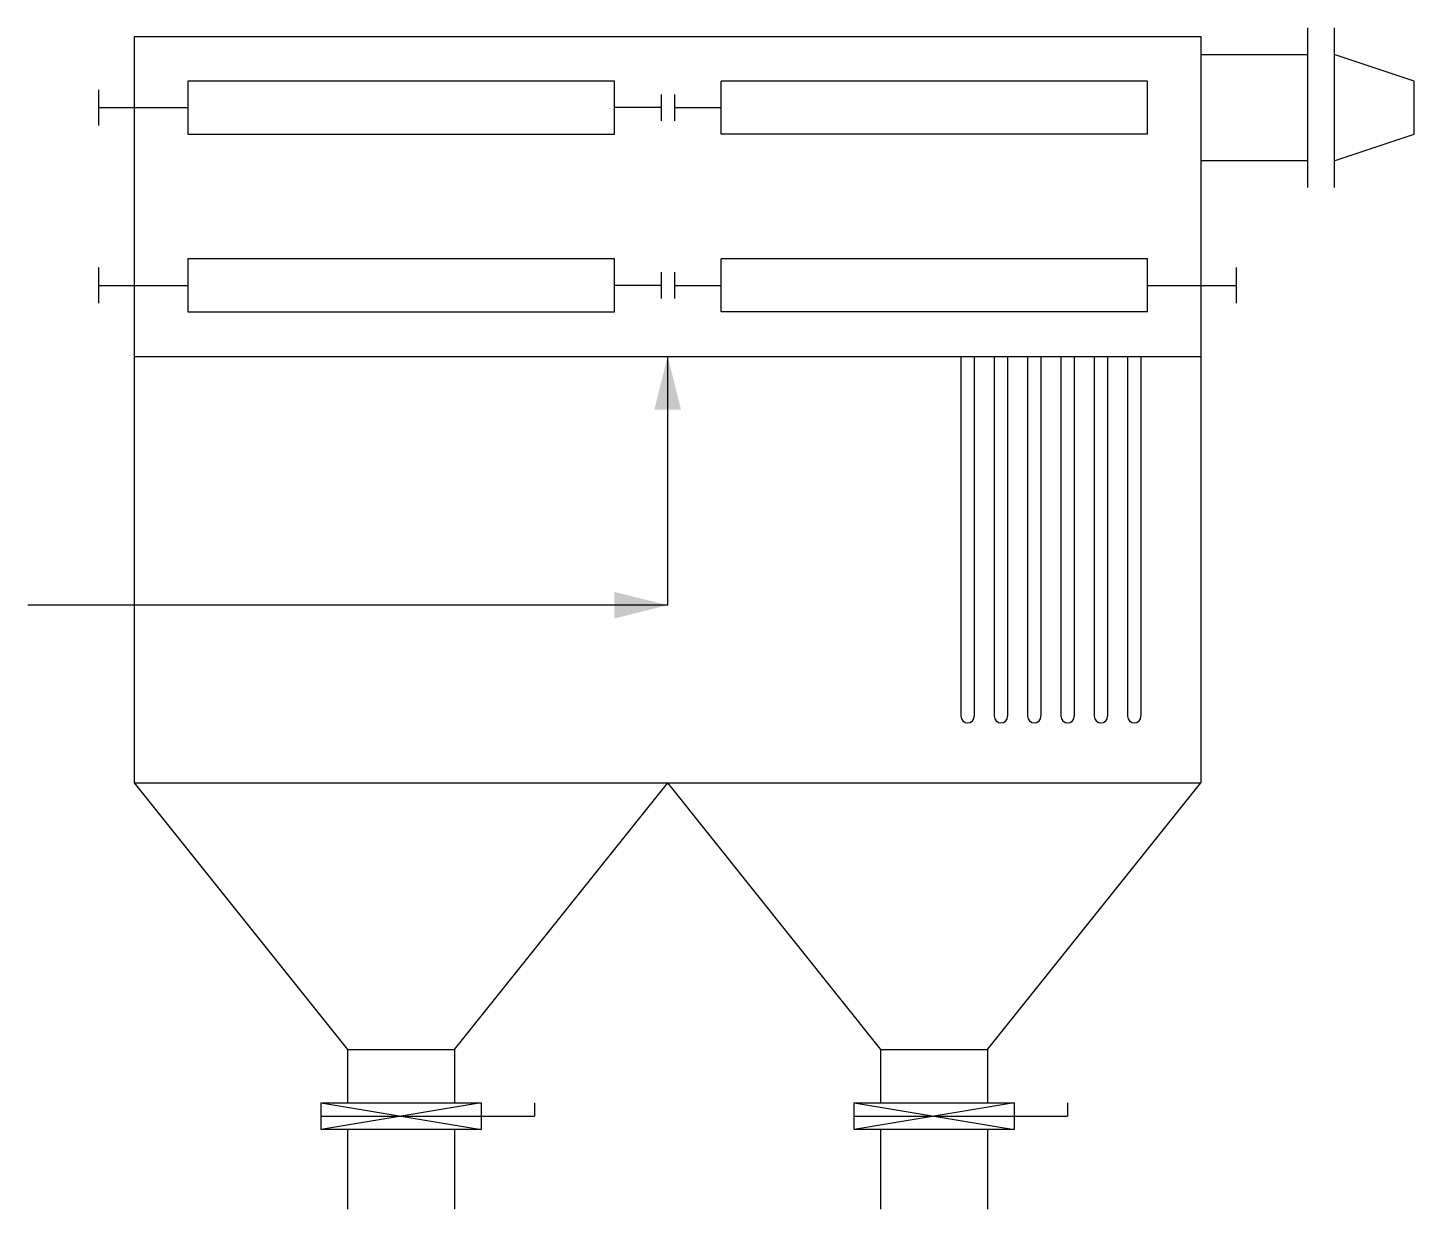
# Model space of a CAD drawing. Extents: x -22.5 to 26.2, y -22.5 to 19.1.
import ezdxf

# ---------------------------------------------------------------- set-up
doc = ezdxf.new("R2010")
doc.units = 0
doc.layers.add('1', color=7, linetype='CONTINUOUS')

# ---------------------------------------------------------------- blocks, each defined once
blk = doc.blocks.new('ARROW')
at = {"layer": '1', "color": 7, "linetype": 'CONTINUOUS'}
blk.add_solid([(0, 0), (-2.5, 0.625), (-2.5, -0.625)], dxfattribs=at)

msp = doc.modelspace()

# ---------------------------------------------------------------- linework, layer by layer
at = {"layer": '1', "color": 7, "linetype": 'CONTINUOUS'}
for p, q in [((22.5, 19.062), (22.5, 13.437)), ((23.438, 19.062), (23.438, 13.437)), ((-18.75, -7.5), (-18.75, 18.75)), ((-18.75, 18.75), (18.75, 18.75)), ((18.75, 18.75), (18.75, -7.5)), ((18.75, 18.124), (22.5, 18.124)), ((26.25, 17.187), (23.438, 18.124)), ((-16.875, 17.187), (-16.875, 15.312)), ((-1.875, 17.187), (-16.875, 17.187)), ((-1.875, 15.312), (-1.875, 17.187)), ((16.875, 17.187), (1.875, 17.187)), ((1.875, 15.312), (1.875, 17.187)), ((16.875, 15.312), (16.875, 17.187)), ((26.25, 15.312), (26.25, 17.187)), ((-20, 15.625), (-20, 16.875)), ((-0.234, 16.718), (-0.234, 15.781)), ((0.235, 16.718), (0.235, 15.781)), ((-20, 16.25), (-16.875, 16.25)), ((-0.234, 16.25), (-1.875, 16.25)), ((0.235, 16.25), (1.875, 16.25)), ((-16.875, 15.312), (-1.875, 15.312)), ((16.875, 15.312), (1.875, 15.312)), ((23.438, 14.374), (26.25, 15.312)), ((22.5, 14.374), (18.75, 14.374)), ((-16.875, 10.938), (-16.875, 9.063)), ((-1.875, 10.938), (-16.875, 10.938)), ((-1.875, 9.063), (-1.875, 10.938)), ((1.875, 9.063), (1.875, 10.938)), ((16.875, 10.938), (1.875, 10.938)), ((16.875, 9.063), (16.875, 10.938)), ((-20, 9.375), (-20, 10.625)), ((-0.234, 10.469), (-0.234, 9.532)), ((0.235, 10.469), (0.235, 9.532)), ((20, 9.375), (20, 10.625)), ((-20, 10), (-16.875, 10)), ((-0.234, 10), (-1.875, 10)), ((0.235, 10), (1.875, 10)), ((16.875, 10), (20, 10)), ((-16.875, 9.063), (-1.875, 9.063)), ((16.875, 9.063), (1.875, 9.063)), ((-18.75, 7.5), (18.75, 7.5)), ((0, -1.25), (0, 7.5)), ((10.312, 7.5), (10.312, -5.156)), ((10.781, 7.5), (10.781, -5.156)), ((11.484, 7.5), (11.484, -5.156)), ((11.954, 7.5), (11.954, -5.156)), ((12.656, 7.5), (12.656, -5.156)), ((13.125, 7.5), (13.125, -5.156)), ((13.828, 7.5), (13.828, -5.156)), ((14.296, 7.5), (14.296, -5.156)), ((15, 7.5), (15, -5.156)), ((15.469, 7.5), (15.469, -5.156)), ((16.172, 7.5), (16.172, -5.156)), ((16.641, 7.5), (16.641, -5.156)), ((0, -1.25), (-22.5, -1.25)), ((-11.25, -16.875), (-18.75, -7.5)), ((-18.75, -7.5), (18.75, -7.5)), ((-7.5, -16.875), (0, -7.5)), ((7.5, -16.875), (0, -7.5)), ((11.25, -16.875), (18.75, -7.5)), ((-11.25, -18.75), (-11.25, -16.875)), ((-11.25, -16.875), (-7.5, -16.875)), ((-7.5, -16.875), (-7.5, -18.75)), ((7.5, -18.75), (7.5, -16.875)), ((7.5, -16.875), (11.25, -16.875)), ((11.25, -16.875), (11.25, -18.75)), ((-12.188, -19.688), (-12.188, -18.75)), ((-12.188, -18.75), (-6.562, -18.75)), ((-6.562, -18.75), (-12.188, -19.688)), ((-12.188, -18.75), (-6.562, -19.688)), ((-6.562, -18.75), (-6.562, -19.688)), ((-4.688, -18.75), (-4.688, -19.219)), ((6.562, -19.688), (6.562, -18.75)), ((6.562, -18.75), (12.188, -18.75)), ((12.188, -18.75), (6.562, -19.688)), ((6.562, -18.75), (12.188, -19.688)), ((12.188, -18.75), (12.188, -19.688)), ((14.062, -18.75), (14.062, -19.219)), ((-12.188, -19.219), (-4.688, -19.219)), ((6.562, -19.219), (14.062, -19.219)), ((-6.562, -19.688), (-12.188, -19.688)), ((-11.25, -22.5), (-11.25, -19.688)), ((-7.5, -19.688), (-7.5, -22.5)), ((12.188, -19.688), (6.562, -19.688)), ((7.5, -22.5), (7.5, -19.688)), ((11.25, -19.688), (11.25, -22.5))]:
    msp.add_line(p, q, dxfattribs=at)
for centre in [(10.54688, -5.15625), (11.71875, -5.15625), (12.89062, -5.15625), (14.0625, -5.15625), (15.23438, -5.15625), (16.40625, -5.15625)]:
    msp.add_arc(centre, 0.23438, 180, 360, dxfattribs=at)

# ---------------------------------------------------------------- block references
at = {"layer": '1', "color": 7, "linetype": 'CONTINUOUS', "xscale": 0.75, "yscale": 0.75, "rotation": 90}
msp.add_blockref('ARROW', (0, 7.5), dxfattribs=at)
at = {"layer": '1', "color": 7, "linetype": 'CONTINUOUS', "xscale": 0.75, "yscale": 0.75}
msp.add_blockref('ARROW', (0, -1.25), dxfattribs=at)

doc.saveas('drawing.dxf')
